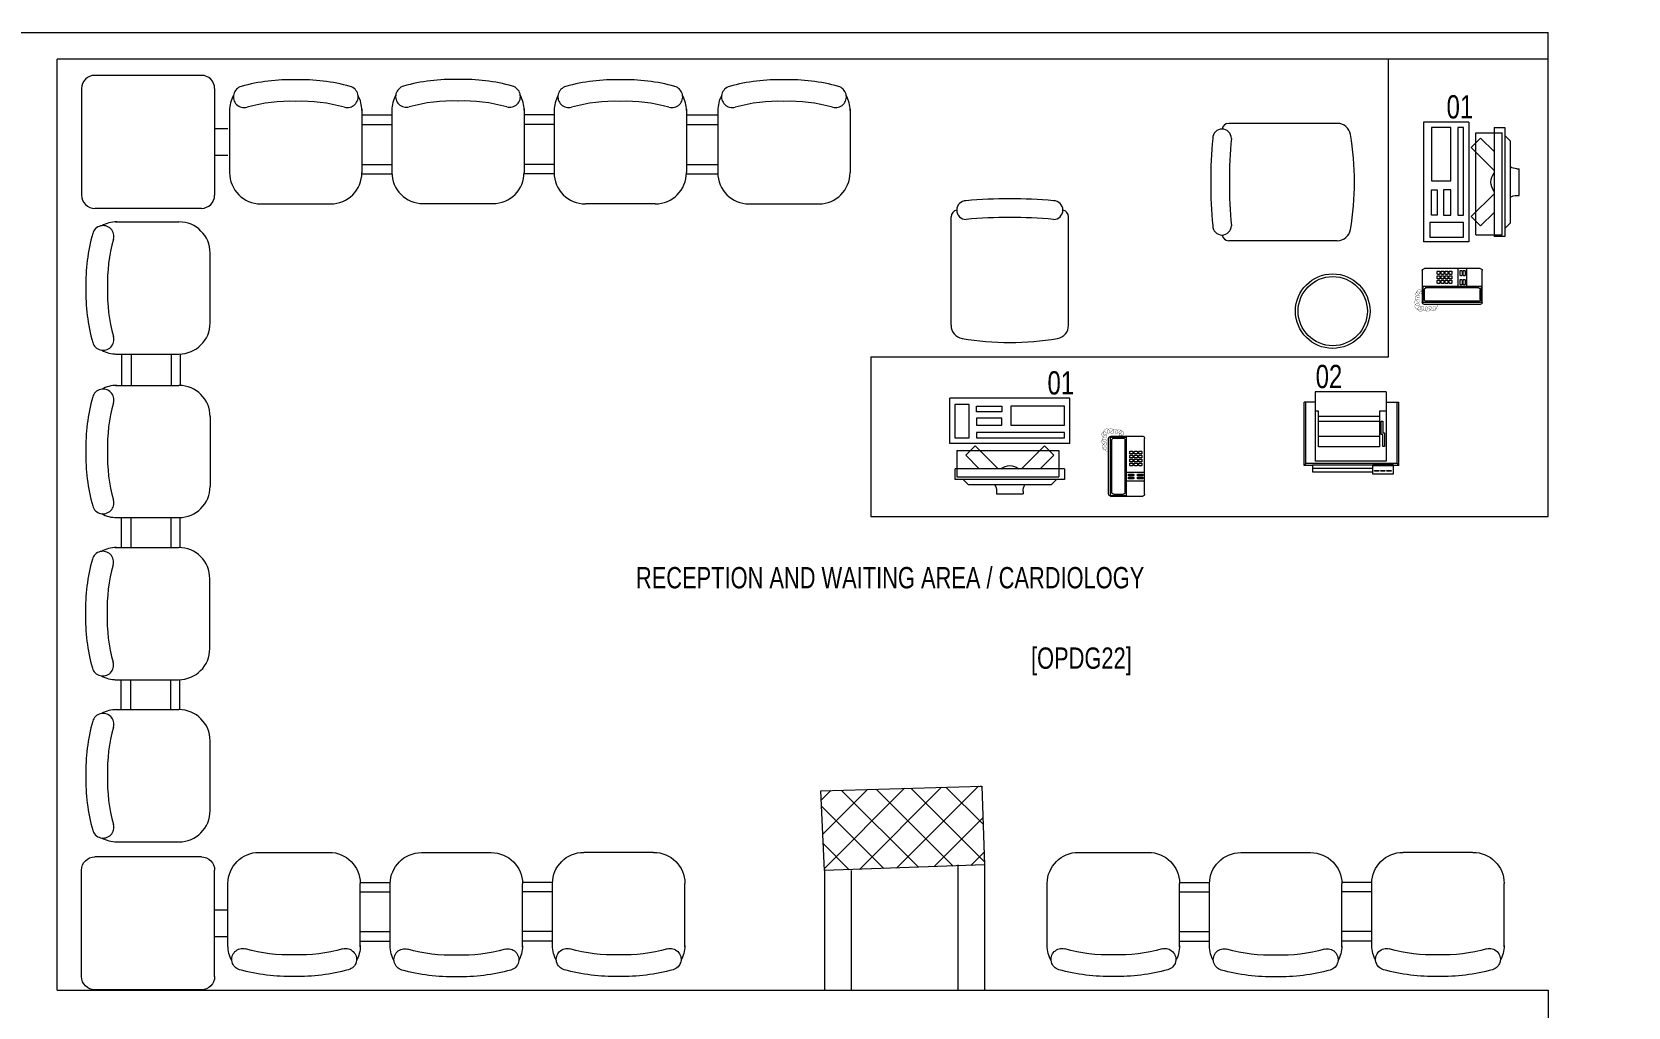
# Model space of a CAD drawing. Extents: x -234346 to 58427, y -132654 to -82394.
# Drawn here: x -122503 to -116508, y -109406 to -105740 of the extents above; entities that cross this region are included whole.
import ezdxf
from ezdxf.enums import TextEntityAlignment as Align

# ---------------------------------------------------------------- set-up
doc = ezdxf.new("R2010")
doc.units = 0
doc.header["$LTSCALE"] = 8
doc.layers.get('0').update_dxf_attribs({"color": 9, "lineweight": 5})
for name, color, linetype, lineweight in [('72_EGR_BASE_TEXT', 9, 'Continuous', 5), ('72_EGR_EQP_TAG', 9, 'Continuous', 5), ('C-HYDR-CTCH', 9, 'Continuous', 5), ('Hatch', 9, 'Continuous', 5), ('LOADING', 9, 'Continuous', 5), ('Structure', 9, 'Continuous', 5), ('Walls', 9, 'Continuous', 5)]:
    doc.layers.add(name, color=color, linetype=linetype, lineweight=lineweight)
doc.styles.get("Standard").update_dxf_attribs({"font": 'ARIALUNI.TTF'})
doc.styles.add('X3G_ENTITY_225CD9', font='swisscl.ttf', dxfattribs={"height": 200})
doc.styles.add('X3G_ENTITY_257CFD', font='swisscl.ttf', dxfattribs={"height": 200})
doc.styles.add('X3G_ENTITY_258862', font='swisscl.ttf', dxfattribs={"height": 200})

# ---------------------------------------------------------------- blocks, each defined once
blk = doc.blocks.new('A$C47696aed')
at = {"layer": 'Hatch'}
h = blk.add_hatch(dxfattribs=at)
h.set_pattern_fill('ANSI37', color=256, scale=30)
h.paths.add_polyline_path([(50952.7, 21917.9), (50348.7, 21909.7), (50352.6, 21621.3), (50956.6, 21629.5)])
h.paths.add_polyline_path([(43791.9, 21910.1), (43208.4, 21904.7), (43188.5, 21613.3), (43772, 21618.7)])
h.paths.add_polyline_path([(29414.9, 21902.8), (28815.8, 21898.7), (28810.1, 21605.6), (29409.2, 21609.7)])
h.paths.add_polyline_path([(36600.2, 21904.9), (35999, 21897.4), (35990.7, 21611.8), (36591.9, 21619.3)])
h.paths.add_polyline_path([(22195.7, 21912), (21589.3, 21890.2), (21603.8, 21597.6), (22210.2, 21619.5)])
h.paths.add_polyline_path([(15459.1, 21901.7), (14237.2, 21925.6), (14230.7, 21629.5), (15452.7, 21605.5)])
h.paths.add_polyline_path([(15473.2, 14701.6), (14258.2, 14685.8), (14244.7, 14393.4), (15459.7, 14409.1)])
h.paths.add_polyline_path([(15447.1, 7508.4), (14244, 7492.4), (14238.3, 7199.4), (15441.4, 7215.3)])
h.paths.add_polyline_path([(15465.6, 309.7), (14269, 298.3), (14271.8, 3.8), (15468.5, 15.2)])
h.paths.add_polyline_path([(7830.6, 311.8), (7227.1, 308.1), (7237.7, 22.6), (7841.3, 26.3)])
h.paths.add_polyline_path([(7815.2, 7509.8), (7218.4, 7511.4), (7218.2, 7210.2), (7815.1, 7208.6)])
h.paths.add_polyline_path([(7825.1, 14699.4), (7205.8, 14700.6), (7195.2, 14397.6), (7814.5, 14396.4)])
h.paths.add_polyline_path([(7801.7, 21878.7), (7201.1, 21893.2), (7197.5, 21603.6), (7798.1, 21589.1)])
h.paths.add_polyline_path([(602.6, 21876.9), (0, 21899.6), (1.9, 21611.2), (604.5, 21588.5)])
h.paths.add_polyline_path([(610.4, 7498.6), (8.3, 7491.6), (11.7, 7200), (613.7, 7206.9)])
h.paths.add_polyline_path([(627.9, 303.9), (29.5, 302.9), (34.3, 2.3), (632.7, 3.3)])
h.paths.add_polyline_path([(22214.6, 317.2), (21608.9, 304.3), (21614.6, 3.1), (22220.3, 16)])
h.paths.add_polyline_path([(22208.1, 7509.7), (21613.7, 7492.1), (21615.8, 7195.5), (22210.2, 7213.1)])
h.paths.add_polyline_path([(22199.3, 14717.7), (21600.4, 14710), (21604.4, 14409.9), (22203.4, 14417.6)])
h.paths.add_polyline_path([(29399.7, 14702.4), (28797.7, 14707.1), (28802, 14415), (29403.9, 14410.3)])
h.paths.add_polyline_path([(29403.4, 7519.8), (28799.6, 7502.2), (28813, 7202.1), (29413.1, 7223.2)])
h.paths.add_polyline_path([(29419.5, 303.8), (28815.7, 310.4), (28813.3, 24.7), (29417.2, 18.1)])
h.paths.add_polyline_path([(36618, 314.2), (36020.7, 299.7), (36029.7, 0), (36627, 14.6)])
h.paths.add_polyline_path([(36610.7, 7502.6), (36009.5, 7504.5), (36010.6, 7207.3), (36611.9, 7205.4)])
h.paths.add_polyline_path([(36574.3, 14706.4), (35993.4, 14711.1), (36013.1, 14421.3), (36594, 14416.6)])
h.paths.add_polyline_path([(43777.6, 14705.7), (43180, 14719.4), (43182, 14427.5), (43779.6, 14413.8)])
h.paths.add_polyline_path([(43778.6, 7507.1), (43210.2, 7499.5), (43212, 7205.4), (43780.5, 7213)])
h.paths.add_polyline_path([(43815.7, 310), (43210.4, 307.3), (43211.8, 2.8), (43817, 5.4)])
h.paths.add_polyline_path([(50989.9, 309.5), (50401.9, 325.5), (50388.7, 18.3), (50976.7, 2.3)])
h.paths.add_polyline_path([(50974.1, 7508.9), (50370.9, 7510), (50368.9, 7213.4), (50972.2, 7212.3)])
at = {"layer": 'C-HYDR-CTCH', "color": 4, "flags": 128}
blk.add_lwpolyline([(28813, 7202.1), (28799.6, 7502.2), (29403.4, 7519.8), (29413.1, 7223.2)], close=True, dxfattribs=at)
blk = doc.blocks.new('GF21021-P')
for p, q in [((-0.2207, 0.4756), (-0.2207, 0.0675)), ((0.2205, 0.4756), (0.2205, 0.0675))]:
    blk.add_line(p, q)
for centre, radius, start, end in [((-0.0001, -0.5295), 1.0695, 80.36712, 99.63288), ((-0.1707, 0.4756), 0.05, 99.63288, 180), ((0.1705, 0.4756), 0.05, 0, 80.36712), ((-0.1957, 0.0675), 0.025, 180, 261.47208), ((-0.1643, 0.0425), 0.0351, 90, 270), ((0, 1.8467), 1.7767, 264.69456, 275.30527), ((0.1641, 0.0425), 0.0351, 270, 90), ((0.1955, 0.0675), 0.025, 278.52792, 0), ((0, 1.8314), 1.8314, 264.85322, 275.14698)]:
    blk.add_arc(centre, radius, start, end)
blk = doc.blocks.new('DM20079-P')
for p, q in [((-0.0686, 0.217), (-0.0686, 0.008)), ((-0.0616, 0.225), (0.0594, 0.225)), ((-0.0616, 0.225), (-0.0616, 0)), ((-0.0616, 0.222), (-0.0016, 0.222)), ((-0.0616, 0.212), (-0.0565, 0.212)), ((-0.0566, 0.2105), (-0.0566, 0.0145)), ((-0.0496, 0.2175), (-0.0136, 0.2175)), ((-0.0068, 0.212), (-0.0016, 0.212)), ((-0.0066, 0.2105), (-0.0066, 0.0145)), ((-0.0016, 0.225), (-0.0016, 0)), ((0.0664, 0.217), (0.0664, 0.008)), ((-0.0016, 0.1675), (0.0664, 0.1675)), ((-0.0016, 0.135), (0.0664, 0.135)), ((-0.0616, 0.013), (-0.0565, 0.013)), ((-0.0616, 0.003), (-0.0016, 0.003)), ((-0.0594, 0), (0.0594, 0)), ((-0.0496, 0.0075), (-0.0136, 0.0075)), ((-0.0068, 0.013), (-0.0016, 0.013))]:
    blk.add_line(p, q)
for points in [[(0.0074, 0.1605, 0.414214), (0.0054, 0.1585), (0.0054, 0.1555, 0.414214), (0.0074, 0.1535), (0.0234, 0.1535, 0.414214), (0.0254, 0.1555), (0.0254, 0.1585, 0.414214), (0.0234, 0.1605)], [(0.0234, 0.142, 0.414214), (0.0254, 0.144), (0.0254, 0.147, 0.414214), (0.0234, 0.149), (0.0074, 0.149, 0.414214), (0.0054, 0.147), (0.0054, 0.144, 0.414214), (0.0074, 0.142)], [(0.0574, 0.1535, 0.414214), (0.0594, 0.1555), (0.0594, 0.1585, 0.414214), (0.0574, 0.1605), (0.0414, 0.1605, 0.414214), (0.0394, 0.1585), (0.0394, 0.1555, 0.414214), (0.0414, 0.1535)], [(0.0574, 0.142, 0.414214), (0.0594, 0.144), (0.0594, 0.147, 0.414214), (0.0574, 0.149), (0.0414, 0.149, 0.414214), (0.0394, 0.147), (0.0394, 0.144, 0.414214), (0.0414, 0.142)], [(0.0104, 0.103, 0.414214), (0.0124, 0.101), (0.0204, 0.101, 0.414214), (0.0224, 0.103), (0.0224, 0.109, 0.414214), (0.0204, 0.111), (0.0124, 0.111, 0.414214), (0.0104, 0.109)], [(0.0104, 0.088, 0.414214), (0.0124, 0.086), (0.0204, 0.086, 0.414214), (0.0224, 0.088), (0.0224, 0.094, 0.414214), (0.0204, 0.096), (0.0124, 0.096, 0.414214), (0.0104, 0.094)], [(0.0104, 0.073, 0.414214), (0.0124, 0.071), (0.0204, 0.071, 0.414214), (0.0224, 0.073), (0.0224, 0.079, 0.414214), (0.0204, 0.081), (0.0124, 0.081, 0.414214), (0.0104, 0.079)], [(0.0104, 0.058, 0.414214), (0.0124, 0.056), (0.0204, 0.056, 0.414214), (0.0224, 0.058), (0.0224, 0.064, 0.414214), (0.0204, 0.066), (0.0124, 0.066, 0.414214), (0.0104, 0.064)], [(0.0274, 0.103, 0.414214), (0.0294, 0.101), (0.0374, 0.101, 0.414214), (0.0394, 0.103), (0.0394, 0.109, 0.414214), (0.0374, 0.111), (0.0294, 0.111, 0.414214), (0.0274, 0.109)], [(0.0274, 0.088, 0.414214), (0.0294, 0.086), (0.0374, 0.086, 0.414214), (0.0394, 0.088), (0.0394, 0.094, 0.414214), (0.0374, 0.096), (0.0294, 0.096, 0.414214), (0.0274, 0.094)], [(0.0274, 0.073, 0.414214), (0.0294, 0.071), (0.0374, 0.071, 0.414214), (0.0394, 0.073), (0.0394, 0.079, 0.414214), (0.0374, 0.081), (0.0294, 0.081, 0.414214), (0.0274, 0.079)], [(0.0274, 0.058, 0.414214), (0.0294, 0.056), (0.0374, 0.056, 0.414214), (0.0394, 0.058), (0.0394, 0.064, 0.414214), (0.0374, 0.066), (0.0294, 0.066, 0.414214), (0.0274, 0.064)], [(0.0444, 0.103, 0.414214), (0.0464, 0.101), (0.0544, 0.101, 0.414214), (0.0564, 0.103), (0.0564, 0.109, 0.414214), (0.0544, 0.111), (0.0464, 0.111, 0.414214), (0.0444, 0.109)], [(0.0444, 0.088, 0.414214), (0.0464, 0.086), (0.0544, 0.086, 0.414214), (0.0564, 0.088), (0.0564, 0.094, 0.414214), (0.0544, 0.096), (0.0464, 0.096, 0.414214), (0.0444, 0.094)], [(0.0444, 0.073, 0.414214), (0.0464, 0.071), (0.0544, 0.071, 0.414214), (0.0564, 0.073), (0.0564, 0.079, 0.414214), (0.0544, 0.081), (0.0464, 0.081, 0.414214), (0.0444, 0.079)], [(0.0444, 0.058, 0.414214), (0.0464, 0.056), (0.0544, 0.056, 0.414214), (0.0564, 0.058), (0.0564, 0.064, 0.414214), (0.0544, 0.066), (0.0464, 0.066, 0.414214), (0.0444, 0.064)]]:
    blk.add_lwpolyline(points, format="xyb", close=True)
at = {"const_width": 0.001}
blk.add_lwpolyline([(-0.0686, 0.059, 0.184574), (-0.0861, 0.0478, 1.44364), (-0.0769, 0.0452, 0.837915), (-0.0907, 0.0465, 0.30536), (-0.0835, 0.0248, 1.584726), (-0.0815, 0.034, 0.253153), (-0.094, 0.0228, 0.874198), (-0.0776, 0.0142, 0.915253), (-0.0897, 0.0168, 0.223821), (-0.0874, -0.0011, 1.703343), (-0.0796, 0.005, 0.588962), (-0.0934, -0.0114, 0.717795), (-0.0769, -0.0108, 0.983104), (-0.0875, -0.0075, 0.326362), (-0.0815, -0.0259, 0.758716), (-0.0657, -0.0134, 0.906186), (-0.0743, -0.016, 0.189488), (-0.067, -0.0272, 0.7948), (-0.0506, -0.0127, 1.223996), (-0.0585, -0.0193, 0.072149), (-0.0473, -0.0259, 0.645886), (-0.0341, -0.0134, 1.366917), (-0.042, -0.0193, 0.078415), (-0.0315, -0.0246, 0.723006), (-0.0229, -0.0127, 1.105484), (-0.0289, -0.018, 0.327892), (-0.017, -0.0193, 0.446638), (-0.0144, -0.0068, 0.327263), (-0.0269, -0.0029, 1.240441), (-0.0229, -0.0094, 0.611307), (-0.0278, 0.0075)], format="xyb", dxfattribs=at)
for centre, radius, start, end in [((-0.0605, 0.217), 0.00813, 97.96327, 179.66488), ((-0.0496, 0.2105), 0.007, 90, 180), ((-0.0136, 0.2105), 0.007, 0, 90), ((0.0582, 0.217), 0.00813, 0.33512, 82.03673), ((-0.0605, 0.008), 0.00813, 180.33512, 277.96327), ((-0.0496, 0.0145), 0.007, 180, 270), ((-0.0136, 0.0145), 0.007, 270, 0), ((0.0582, 0.008), 0.00813, 277.96327, 359.66488)]:
    blk.add_arc(centre, radius, start, end)
blk = doc.blocks.new('ITCWLS1-P')
at = {"layer": 'LOADING'}
for p, q in [((-0.2651, 0.43, 0), (-0.3051, 0.43, 0)), ((-0.3051, 0.43, 0), (-0.3051, 0.02, 0)), ((-0.2651, 0.43, 0), (-0.2651, 0.02, 0)), ((-0.17, 0.45), (-0.17, 0)), ((-0.17, 0.45), (0, 0.45)), ((-0.1496, 0.4305), (-0.1291, 0.4305)), ((-0.1291, 0.4305), (-0.1291, 0.4089)), ((0, 0.45), (0, 0)), ((-0.3251, 0.38, 0), (-0.3051, 0.4, 0)), ((-0.3251, 0.38, 0), (-0.3251, 0.07, 0)), ((-0.197, 0.4094), (-0.295, 0.4094)), ((-0.295, 0.0264), (-0.295, 0.4094)), ((-0.197, 0.0264), (-0.197, 0.4094)), ((-0.3503, 0.275), (-0.3596, 0.275)), ((-0.3596, 0.175), (-0.3596, 0.275)), ((-0.3503, 0.175), (-0.3596, 0.175)), ((-0.3251, 0.07, 0), (-0.3051, 0.05, 0)), ((-0.3051, 0.02, 0), (-0.2651, 0.02, 0)), ((-0.197, 0.0264), (-0.295, 0.0264)), ((-0.17, 0), (0, 0))]:
    blk.add_line(p, q, dxfattribs=at)
at = {"layer": 'LOADING', "extrusion": (2.48281e-10, 3.18408e-10, -1)}
for p, q in [((-0.2651, 0.3395), (-0.2144, 0.3902)), ((-0.1791, 0.3548), (-0.2144, 0.3902)), ((-0.2651, 0.2688), (-0.1791, 0.3548))]:
    blk.add_line(p, q, dxfattribs=at)
at = {"layer": 'LOADING', "extrusion": (2.48281e-10, -3.18408e-10, -1)}
for p, q in [((-0.2651, 0.1812), (-0.1791, 0.0952)), ((-0.2651, 0.1105), (-0.2144, 0.0598)), ((-0.1791, 0.0952), (-0.2144, 0.0598))]:
    blk.add_line(p, q, dxfattribs=at)
at = {"layer": 'LOADING'}
for points in [[(-0.1291, 0.4089), (-0.1291, 0.1), (-0.1496, 0.1), (-0.1496, 0.4305)], [(-0.1496, 0.1), (-0.1496, 0.1), (-0.1496, 0.1), (-0.1496, 0.1), (-0.1496, 0.1), (-0.1496, 0.1), (-0.1496, 0.1), (-0.1496, 0.1), (-0.1496, 0.1)], [(-0.1496, 0.1), (-0.1496, 0.1), (-0.1496, 0.1), (-0.1496, 0.1), (-0.1496, 0.1), (-0.1496, 0.1), (-0.1496, 0.1), (-0.1496, 0.1), (-0.1496, 0.1), (-0.1496, 0.1), (-0.1496, 0.1), (-0.1496, 0.1), (-0.1496, 0.1), (-0.1496, 0.1), (-0.1496, 0.1), (-0.1496, 0.1), (-0.1496, 0.1), (-0.1496, 0.1)], [(-0.1496, 0.1), (-0.1496, 0.1), (-0.1496, 0.1), (-0.1496, 0.1), (-0.1496, 0.1), (-0.1496, 0.1), (-0.1496, 0.1), (-0.1496, 0.1), (-0.1496, 0.1), (-0.1496, 0.1)], [(-0.1496, 0.1), (-0.1496, 0.1), (-0.1496, 0.1), (-0.1496, 0.1), (-0.1496, 0.1), (-0.1496, 0.1), (-0.1496, 0.1)], [(-0.1496, 0.1), (-0.1496, 0.1), (-0.1496, 0.1), (-0.1496, 0.1), (-0.1496, 0.1), (-0.1496, 0.1), (-0.1496, 0.1), (-0.1496, 0.1), (-0.1496, 0.1), (-0.1496, 0.1)], [(-0.1496, 0.1), (-0.1496, 0.1), (-0.1496, 0.1), (-0.1496, 0.1), (-0.1496, 0.1), (-0.1496, 0.1), (-0.1496, 0.1), (-0.1496, 0.1), (-0.1496, 0.1), (-0.1496, 0.1), (-0.1496, 0.1), (-0.1496, 0.1), (-0.1496, 0.1), (-0.1496, 0.1), (-0.1496, 0.1)], [(-0.1496, 0.1), (-0.1496, 0.1), (-0.1496, 0.1), (-0.1496, 0.1), (-0.1496, 0.1), (-0.1496, 0.1), (-0.1496, 0.1), (-0.1496, 0.1), (-0.1496, 0.1), (-0.1496, 0.1)], [(-0.1496, 0.1), (-0.1496, 0.1), (-0.1496, 0.1), (-0.1496, 0.1), (-0.1496, 0.1), (-0.1496, 0.1), (-0.1496, 0.1), (-0.1496, 0.1), (-0.1496, 0.1), (-0.1496, 0.1)], [(-0.1496, 0.1), (-0.1496, 0.1), (-0.1496, 0.1), (-0.1496, 0.1), (-0.1496, 0.1), (-0.1496, 0.1), (-0.1496, 0.1), (-0.1496, 0.1), (-0.1496, 0.1), (-0.1496, 0.1), (-0.1496, 0.1), (-0.1496, 0.1), (-0.1496, 0.1), (-0.1496, 0.1), (-0.1496, 0.1), (-0.1496, 0.1), (-0.1496, 0.1), (-0.1496, 0.1), (-0.1496, 0.1), (-0.1496, 0.1), (-0.1496, 0.1), (-0.1496, 0.1), (-0.1496, 0.1), (-0.1496, 0.1), (-0.1496, 0.1), (-0.1496, 0.1), (-0.1496, 0.1), (-0.1496, 0.1), (-0.1496, 0.1), (-0.1496, 0.1), (-0.1496, 0.1), (-0.1496, 0.1), (-0.1496, 0.1), (-0.1496, 0.1), (-0.1496, 0.1), (-0.1496, 0.1), (-0.1496, 0.1), (-0.1496, 0.1), (-0.1496, 0.1), (-0.1496, 0.1), (-0.1496, 0.1), (-0.1496, 0.1), (-0.1496, 0.1), (-0.1496, 0.1), (-0.1496, 0.1), (-0.1496, 0.1), (-0.1496, 0.1), (-0.1496, 0.1), (-0.1496, 0.1), (-0.1496, 0.1), (-0.1496, 0.1), (-0.1496, 0.1), (-0.1496, 0.1), (-0.1496, 0.1)], [(-0.1496, 0.1), (-0.1496, 0.1), (-0.1496, 0.1), (-0.1496, 0.1), (-0.1496, 0.1), (-0.1496, 0.1), (-0.1496, 0.1), (-0.1496, 0.1), (-0.1496, 0.1), (-0.1496, 0.1), (-0.1496, 0.1), (-0.1496, 0.1), (-0.1496, 0.1), (-0.1496, 0.1), (-0.1496, 0.1), (-0.1496, 0.1), (-0.1496, 0.1), (-0.1496, 0.1), (-0.1496, 0.1), (-0.1496, 0.1), (-0.1496, 0.1), (-0.1496, 0.1), (-0.1496, 0.1), (-0.1496, 0.1), (-0.1496, 0.1), (-0.1496, 0.1), (-0.1496, 0.1), (-0.1496, 0.1), (-0.1496, 0.1), (-0.1496, 0.1), (-0.1496, 0.1), (-0.1496, 0.1), (-0.1496, 0.1), (-0.1496, 0.1), (-0.1496, 0.1), (-0.1496, 0.1), (-0.1496, 0.1), (-0.1496, 0.1), (-0.1496, 0.1), (-0.1496, 0.1), (-0.1496, 0.1), (-0.1496, 0.1), (-0.1496, 0.1), (-0.1496, 0.1), (-0.1496, 0.1), (-0.1496, 0.1), (-0.1496, 0.1), (-0.1496, 0.1), (-0.1496, 0.1), (-0.1496, 0.1), (-0.1496, 0.1), (-0.1496, 0.1), (-0.1496, 0.1), (-0.1496, 0.1), (-0.1496, 0.1), (-0.1496, 0.1), (-0.1496, 0.1), (-0.1496, 0.1), (-0.1496, 0.1), (-0.1496, 0.1), (-0.1496, 0.1), (-0.1496, 0.1), (-0.1496, 0.1), (-0.1496, 0.1), (-0.1496, 0.1), (-0.1496, 0.1), (-0.1496, 0.1), (-0.1496, 0.1), (-0.1496, 0.1), (-0.1496, 0.1), (-0.1496, 0.1), (-0.1496, 0.1), (-0.1496, 0.1), (-0.1496, 0.1), (-0.1496, 0.1), (-0.1496, 0.1), (-0.1496, 0.1), (-0.1496, 0.1), (-0.1496, 0.1), (-0.1496, 0.1), (-0.1496, 0.1), (-0.1496, 0.1), (-0.1496, 0.1), (-0.1496, 0.1), (-0.1496, 0.1), (-0.1496, 0.1), (-0.1496, 0.1), (-0.1496, 0.1), (-0.1496, 0.1)], [(-0.1496, 0.1), (-0.1496, 0.1), (-0.1496, 0.1), (-0.1496, 0.1), (-0.1496, 0.1), (-0.1496, 0.1), (-0.1496, 0.1), (-0.1496, 0.1), (-0.1496, 0.1), (-0.1496, 0.1), (-0.1496, 0.1), (-0.1496, 0.1)], [(-0.1496, 0.1), (-0.1496, 0.1), (-0.1496, 0.1), (-0.1496, 0.1), (-0.1496, 0.1), (-0.1496, 0.1), (-0.1496, 0.1)], [(-0.1496, 0.1), (-0.1496, 0.1), (-0.1496, 0.1), (-0.1496, 0.1), (-0.1496, 0.1), (-0.1496, 0.1), (-0.1496, 0.1), (-0.1496, 0.1), (-0.1496, 0.1), (-0.1496, 0.1), (-0.1496, 0.1), (-0.1496, 0.1), (-0.1496, 0.1), (-0.1496, 0.1), (-0.1496, 0.1), (-0.1496, 0.1), (-0.1496, 0.1)], [(-0.1496, 0.1), (-0.1496, 0.1), (-0.1496, 0.1), (-0.1496, 0.1), (-0.1496, 0.1), (-0.1496, 0.1), (-0.1496, 0.1), (-0.1496, 0.1), (-0.1496, 0.1), (-0.1496, 0.1), (-0.1496, 0.1), (-0.1496, 0.1), (-0.1496, 0.1), (-0.1496, 0.1), (-0.1496, 0.1), (-0.1496, 0.1), (-0.1496, 0.1), (-0.1496, 0.1), (-0.1496, 0.1), (-0.1496, 0.1), (-0.1496, 0.1), (-0.1496, 0.1), (-0.1496, 0.1), (-0.1496, 0.1), (-0.1496, 0.1), (-0.1496, 0.1), (-0.1496, 0.1), (-0.1496, 0.1), (-0.1496, 0.1), (-0.1496, 0.1), (-0.1496, 0.1), (-0.1496, 0.1), (-0.1496, 0.1), (-0.1496, 0.1), (-0.1496, 0.1), (-0.1496, 0.1), (-0.1496, 0.1), (-0.1496, 0.1), (-0.1496, 0.1), (-0.1496, 0.1), (-0.1496, 0.1), (-0.1496, 0.1), (-0.1496, 0.1), (-0.1496, 0.1), (-0.1496, 0.1), (-0.1496, 0.1), (-0.1496, 0.1), (-0.1496, 0.1), (-0.1496, 0.1), (-0.1496, 0.1), (-0.1496, 0.1), (-0.1496, 0.1), (-0.1496, 0.1), (-0.1496, 0.1), (-0.1496, 0.1), (-0.1496, 0.1), (-0.1496, 0.1), (-0.1496, 0.1), (-0.1496, 0.1), (-0.1496, 0.1), (-0.1496, 0.1), (-0.1496, 0.1), (-0.1496, 0.1), (-0.1496, 0.1), (-0.1496, 0.1), (-0.1496, 0.1), (-0.1496, 0.1), (-0.1496, 0.1), (-0.1496, 0.1), (-0.1496, 0.1), (-0.1496, 0.1), (-0.1496, 0.1), (-0.1496, 0.1), (-0.1496, 0.1), (-0.1496, 0.1), (-0.1496, 0.1), (-0.1496, 0.1), (-0.1496, 0.1), (-0.1496, 0.1), (-0.1496, 0.1), (-0.1496, 0.1), (-0.1496, 0.1), (-0.1496, 0.1), (-0.1496, 0.1), (-0.1496, 0.1), (-0.1496, 0.1), (-0.1496, 0.1), (-0.1496, 0.1), (-0.1496, 0.1), (-0.1496, 0.1), (-0.1496, 0.1), (-0.1496, 0.1), (-0.1496, 0.1), (-0.1496, 0.1), (-0.1496, 0.1), (-0.1496, 0.1), (-0.1496, 0.1), (-0.1496, 0.1), (-0.1496, 0.1), (-0.1496, 0.1), (-0.1496, 0.1), (-0.1496, 0.1), (-0.1496, 0.1), (-0.1496, 0.1), (-0.1496, 0.1), (-0.1496, 0.1), (-0.1496, 0.1), (-0.1496, 0.1), (-0.1496, 0.1), (-0.1496, 0.1), (-0.1496, 0.1)], [(-0.1496, 0.1), (-0.1496, 0.1), (-0.1496, 0.1), (-0.1496, 0.1), (-0.1496, 0.1), (-0.1496, 0.1), (-0.1496, 0.1), (-0.1496, 0.1)]]:
    blk.add_lwpolyline(points, dxfattribs=at)
for points in [[(-0.1019, 0.4305), (-0.0304, 0.4305), (-0.0304, 0.2294), (-0.1019, 0.2294)], [(-0.1019, 0.1954), (-0.0747, 0.1954), (-0.0747, 0.1), (-0.1019, 0.1)], [(-0.0304, 0.1954), (-0.0508, 0.1954), (-0.0508, 0.1), (-0.0304, 0.1)], [(-0.1496, 0.1), (-0.1496, 0.1), (-0.1496, 0.1), (-0.1496, 0.1), (-0.1496, 0.1), (-0.1496, 0.1), (-0.1496, 0.1), (-0.1496, 0.1), (-0.1496, 0.1), (-0.1496, 0.1), (-0.1496, 0.1), (-0.1496, 0.1), (-0.1496, 0.1), (-0.1496, 0.1), (-0.1496, 0.1), (-0.1496, 0.1), (-0.1496, 0.1), (-0.1496, 0.1), (-0.1496, 0.1), (-0.1496, 0.1), (-0.1496, 0.1), (-0.1496, 0.1), (-0.1496, 0.1), (-0.1496, 0.1), (-0.1496, 0.1), (-0.1496, 0.1), (-0.1496, 0.1), (-0.1496, 0.1), (-0.1496, 0.1), (-0.1496, 0.1), (-0.1496, 0.1), (-0.1496, 0.1), (-0.1496, 0.1), (-0.1496, 0.1), (-0.1496, 0.1), (-0.1496, 0.1), (-0.1496, 0.1), (-0.1496, 0.1), (-0.1496, 0.1), (-0.1496, 0.1), (-0.1496, 0.1), (-0.1496, 0.1), (-0.1496, 0.1), (-0.1496, 0.1), (-0.1496, 0.1), (-0.1496, 0.1), (-0.1496, 0.1), (-0.1496, 0.1), (-0.1496, 0.1), (-0.1496, 0.1), (-0.1496, 0.1), (-0.1496, 0.1), (-0.1496, 0.1), (-0.1496, 0.1), (-0.1496, 0.1), (-0.1496, 0.1), (-0.1496, 0.1), (-0.1496, 0.1), (-0.1496, 0.1), (-0.1496, 0.1), (-0.1496, 0.1), (-0.1496, 0.1), (-0.1496, 0.1), (-0.1496, 0.1), (-0.1496, 0.1), (-0.1496, 0.1), (-0.1496, 0.1), (-0.1496, 0.1), (-0.1496, 0.1), (-0.1496, 0.1), (-0.1496, 0.1), (-0.1496, 0.1), (-0.1496, 0.1), (-0.1496, 0.1), (-0.1496, 0.1), (-0.1496, 0.1), (-0.1496, 0.1), (-0.1496, 0.1), (-0.1496, 0.1), (-0.1496, 0.1), (-0.1496, 0.1), (-0.1496, 0.1), (-0.1496, 0.1), (-0.1496, 0.1), (-0.1496, 0.1), (-0.1496, 0.1), (-0.1496, 0.1), (-0.1496, 0.1), (-0.1496, 0.1), (-0.1496, 0.1), (-0.1496, 0.1), (-0.1496, 0.1), (-0.1496, 0.1), (-0.1496, 0.1), (-0.1496, 0.1), (-0.1496, 0.1), (-0.1496, 0.1), (-0.1496, 0.1), (-0.1496, 0.1), (-0.1496, 0.1), (-0.1496, 0.1), (-0.1496, 0.1), (-0.1496, 0.1), (-0.1496, 0.1), (-0.1496, 0.1), (-0.1496, 0.1), (-0.1496, 0.1), (-0.1496, 0.1), (-0.1496, 0.1), (-0.1496, 0.1), (-0.1496, 0.1), (-0.1496, 0.1), (-0.1496, 0.1), (-0.1496, 0.1), (-0.1496, 0.1), (-0.1496, 0.1), (-0.1496, 0.1), (-0.1496, 0.1), (-0.1496, 0.1), (-0.1496, 0.1), (-0.1496, 0.1), (-0.1496, 0.1), (-0.1496, 0.1), (-0.1496, 0.1), (-0.1496, 0.1), (-0.1496, 0.1), (-0.1496, 0.1), (-0.1496, 0.1), (-0.1496, 0.1), (-0.1496, 0.1), (-0.1496, 0.1), (-0.1496, 0.1), (-0.1496, 0.1), (-0.1496, 0.1), (-0.1496, 0.1), (-0.1496, 0.1), (-0.1496, 0.1), (-0.1496, 0.1), (-0.1496, 0.1), (-0.1496, 0.1), (-0.1496, 0.1), (-0.1496, 0.1), (-0.1496, 0.1), (-0.1496, 0.1), (-0.1496, 0.1), (-0.1496, 0.1), (-0.1496, 0.1), (-0.1496, 0.1), (-0.1496, 0.1), (-0.1496, 0.1), (-0.1496, 0.1), (-0.1496, 0.1), (-0.1496, 0.1), (-0.1496, 0.1), (-0.1496, 0.1), (-0.1496, 0.1), (-0.1496, 0.1), (-0.1496, 0.1), (-0.1496, 0.1), (-0.1496, 0.1), (-0.1496, 0.1), (-0.1496, 0.1), (-0.1496, 0.1), (-0.1496, 0.1), (-0.1496, 0.1), (-0.1496, 0.1), (-0.1496, 0.1), (-0.1496, 0.1), (-0.1496, 0.1), (-0.1496, 0.1), (-0.1496, 0.1), (-0.1496, 0.1), (-0.1496, 0.1), (-0.1496, 0.1), (-0.1496, 0.1), (-0.1496, 0.1), (-0.1496, 0.1), (-0.1496, 0.1), (-0.1496, 0.1), (-0.1496, 0.1), (-0.1496, 0.1), (-0.1496, 0.1), (-0.1496, 0.1), (-0.1496, 0.1), (-0.1496, 0.1), (-0.1496, 0.1), (-0.1496, 0.1), (-0.1496, 0.1), (-0.1496, 0.1), (-0.1496, 0.1), (-0.1496, 0.1), (-0.1496, 0.1), (-0.1496, 0.1), (-0.1496, 0.1), (-0.1496, 0.1), (-0.1496, 0.1), (-0.1496, 0.1), (-0.1496, 0.1), (-0.1496, 0.1), (-0.1496, 0.1), (-0.1496, 0.1), (-0.1496, 0.1), (-0.1496, 0.1), (-0.1496, 0.1), (-0.1496, 0.1), (-0.1496, 0.1), (-0.1496, 0.1), (-0.1496, 0.1), (-0.1496, 0.1), (-0.1496, 0.1), (-0.1496, 0.1), (-0.1496, 0.1), (-0.1496, 0.1), (-0.1496, 0.1), (-0.1496, 0.1), (-0.1496, 0.1), (-0.1496, 0.1), (-0.1496, 0.1), (-0.1496, 0.1), (-0.1496, 0.1), (-0.1496, 0.1), (-0.1496, 0.1), (-0.1496, 0.1), (-0.1496, 0.1), (-0.1496, 0.1), (-0.1496, 0.1), (-0.1496, 0.1), (-0.1496, 0.1), (-0.1496, 0.1), (-0.1496, 0.1), (-0.1496, 0.1), (-0.1496, 0.1), (-0.1496, 0.1), (-0.1496, 0.1), (-0.1496, 0.1), (-0.1496, 0.1), (-0.1496, 0.1), (-0.1496, 0.1), (-0.1496, 0.1), (-0.1496, 0.1), (-0.1496, 0.1), (-0.1496, 0.1), (-0.1496, 0.1), (-0.1496, 0.1), (-0.1496, 0.1), (-0.1496, 0.1), (-0.1496, 0.1), (-0.1496, 0.1), (-0.1496, 0.1), (-0.1496, 0.1), (-0.1496, 0.1), (-0.1496, 0.1), (-0.1496, 0.1), (-0.1496, 0.1), (-0.1496, 0.1), (-0.1496, 0.1), (-0.1496, 0.1), (-0.1496, 0.1), (-0.1496, 0.1), (-0.1496, 0.1), (-0.1496, 0.1), (-0.1496, 0.1), (-0.1496, 0.1), (-0.1496, 0.1), (-0.1496, 0.1), (-0.1496, 0.1), (-0.1496, 0.1), (-0.1496, 0.1), (-0.1496, 0.1), (-0.1496, 0.1), (-0.1496, 0.1), (-0.1496, 0.1), (-0.1496, 0.1), (-0.1496, 0.1), (-0.1496, 0.1), (-0.1496, 0.1), (-0.1496, 0.1)], [(-0.1496, 0.1), (-0.1496, 0.1), (-0.1496, 0.1), (-0.1496, 0.1), (-0.1496, 0.1), (-0.1496, 0.1), (-0.1496, 0.1), (-0.1496, 0.1), (-0.1496, 0.1), (-0.1496, 0.1), (-0.1496, 0.1), (-0.1496, 0.1), (-0.1496, 0.1), (-0.1496, 0.1), (-0.1496, 0.1), (-0.1496, 0.1), (-0.1496, 0.1), (-0.1496, 0.1), (-0.1496, 0.1), (-0.1496, 0.1), (-0.1496, 0.1), (-0.1496, 0.1), (-0.1496, 0.1), (-0.1496, 0.1), (-0.1496, 0.1), (-0.1496, 0.1), (-0.1496, 0.1), (-0.1496, 0.1), (-0.1496, 0.1), (-0.1496, 0.1), (-0.1496, 0.1), (-0.1496, 0.1), (-0.1496, 0.1), (-0.1496, 0.1), (-0.1496, 0.1), (-0.1496, 0.1), (-0.1496, 0.1), (-0.1496, 0.1), (-0.1496, 0.1), (-0.1496, 0.1), (-0.1496, 0.1), (-0.1496, 0.1), (-0.1496, 0.1), (-0.1496, 0.1), (-0.1496, 0.1), (-0.1496, 0.1), (-0.1496, 0.1), (-0.1496, 0.1), (-0.1496, 0.1), (-0.1496, 0.1), (-0.1496, 0.1), (-0.1496, 0.1), (-0.1496, 0.1), (-0.1496, 0.1), (-0.1496, 0.1), (-0.1496, 0.1), (-0.1496, 0.1), (-0.1496, 0.1), (-0.1496, 0.1), (-0.1496, 0.1), (-0.1496, 0.1), (-0.1496, 0.1), (-0.1496, 0.1), (-0.1496, 0.1), (-0.1496, 0.1), (-0.1496, 0.1), (-0.1496, 0.1), (-0.1496, 0.1), (-0.1496, 0.1), (-0.1496, 0.1), (-0.1496, 0.1), (-0.1496, 0.1), (-0.1496, 0.1), (-0.1496, 0.1), (-0.1496, 0.1), (-0.1496, 0.1), (-0.1496, 0.1), (-0.1496, 0.1), (-0.1496, 0.1), (-0.1496, 0.1), (-0.1496, 0.1), (-0.1496, 0.1), (-0.1496, 0.1), (-0.1496, 0.1), (-0.1496, 0.1), (-0.1496, 0.1), (-0.1496, 0.1), (-0.1496, 0.1), (-0.1496, 0.1), (-0.1496, 0.1), (-0.1496, 0.1), (-0.1496, 0.1), (-0.1496, 0.1), (-0.1496, 0.1), (-0.1496, 0.1), (-0.1496, 0.1), (-0.1496, 0.1), (-0.1496, 0.1), (-0.1496, 0.1), (-0.1496, 0.1), (-0.1496, 0.1), (-0.1496, 0.1), (-0.1496, 0.1), (-0.1496, 0.1), (-0.1496, 0.1), (-0.1496, 0.1), (-0.1496, 0.1), (-0.1496, 0.1), (-0.1496, 0.1), (-0.1496, 0.1), (-0.1496, 0.1), (-0.1496, 0.1), (-0.1496, 0.1), (-0.1496, 0.1), (-0.1496, 0.1), (-0.1496, 0.1), (-0.1496, 0.1), (-0.1496, 0.1), (-0.1496, 0.1), (-0.1496, 0.1), (-0.1496, 0.1), (-0.1496, 0.1), (-0.1496, 0.1), (-0.1496, 0.1), (-0.1496, 0.1), (-0.1496, 0.1), (-0.1496, 0.1), (-0.1496, 0.1), (-0.1496, 0.1), (-0.1496, 0.1), (-0.1496, 0.1), (-0.1496, 0.1), (-0.1496, 0.1), (-0.1496, 0.1), (-0.1496, 0.1), (-0.1496, 0.1), (-0.1496, 0.1), (-0.1496, 0.1), (-0.1496, 0.1), (-0.1496, 0.1), (-0.1496, 0.1), (-0.1496, 0.1), (-0.1496, 0.1), (-0.1496, 0.1), (-0.1496, 0.1), (-0.1496, 0.1), (-0.1496, 0.1), (-0.1496, 0.1), (-0.1496, 0.1), (-0.1496, 0.1), (-0.1496, 0.1), (-0.1496, 0.1), (-0.1496, 0.1), (-0.1496, 0.1), (-0.1496, 0.1), (-0.1496, 0.1), (-0.1496, 0.1), (-0.1496, 0.1), (-0.1496, 0.1), (-0.1496, 0.1), (-0.1496, 0.1), (-0.1496, 0.1), (-0.1496, 0.1), (-0.1496, 0.1), (-0.1496, 0.1), (-0.1496, 0.1), (-0.1496, 0.1), (-0.1496, 0.1), (-0.1496, 0.1), (-0.1496, 0.1), (-0.1496, 0.1), (-0.1496, 0.1), (-0.1496, 0.1), (-0.1496, 0.1), (-0.1496, 0.1), (-0.1496, 0.1), (-0.1496, 0.1), (-0.1496, 0.1), (-0.1496, 0.1), (-0.1496, 0.1), (-0.1496, 0.1), (-0.1496, 0.1), (-0.1496, 0.1), (-0.1496, 0.1), (-0.1496, 0.1), (-0.1496, 0.1), (-0.1496, 0.1), (-0.1496, 0.1), (-0.1496, 0.1), (-0.1496, 0.1), (-0.1496, 0.1), (-0.1496, 0.1), (-0.1496, 0.1), (-0.1496, 0.1), (-0.1496, 0.1), (-0.1496, 0.1), (-0.1496, 0.1), (-0.1496, 0.1), (-0.1496, 0.1), (-0.1496, 0.1), (-0.1496, 0.1), (-0.1496, 0.1), (-0.1496, 0.1), (-0.1496, 0.1), (-0.1496, 0.1), (-0.1496, 0.1), (-0.1496, 0.1), (-0.1496, 0.1), (-0.1496, 0.1), (-0.1496, 0.1), (-0.1496, 0.1), (-0.1496, 0.1), (-0.1496, 0.1), (-0.1496, 0.1)], [(-0.1496, 0.1), (-0.1496, 0.1), (-0.1496, 0.1), (-0.1496, 0.1), (-0.1496, 0.1), (-0.1496, 0.1), (-0.1496, 0.1), (-0.1496, 0.1), (-0.1496, 0.1), (-0.1496, 0.1), (-0.1496, 0.1), (-0.1496, 0.1), (-0.1496, 0.1), (-0.1496, 0.1), (-0.1496, 0.1), (-0.1496, 0.1), (-0.1496, 0.1), (-0.1496, 0.1), (-0.1496, 0.1), (-0.1496, 0.1), (-0.1496, 0.1), (-0.1496, 0.1), (-0.1496, 0.1), (-0.1496, 0.1), (-0.1496, 0.1), (-0.1496, 0.1), (-0.1496, 0.1), (-0.1496, 0.1), (-0.1496, 0.1), (-0.1496, 0.1), (-0.1496, 0.1), (-0.1496, 0.1), (-0.1496, 0.1), (-0.1496, 0.1), (-0.1496, 0.1), (-0.1496, 0.1), (-0.1496, 0.1), (-0.1496, 0.1), (-0.1496, 0.1), (-0.1496, 0.1), (-0.1496, 0.1), (-0.1496, 0.1), (-0.1496, 0.1), (-0.1496, 0.1), (-0.1496, 0.1), (-0.1496, 0.1), (-0.1496, 0.1), (-0.1496, 0.1), (-0.1496, 0.1), (-0.1496, 0.1), (-0.1496, 0.1), (-0.1496, 0.1), (-0.1496, 0.1), (-0.1496, 0.1), (-0.1496, 0.1), (-0.1496, 0.1), (-0.1496, 0.1), (-0.1496, 0.1), (-0.1496, 0.1), (-0.1496, 0.1), (-0.1496, 0.1), (-0.1496, 0.1), (-0.1496, 0.1), (-0.1496, 0.1), (-0.1496, 0.1), (-0.1496, 0.1), (-0.1496, 0.1), (-0.1496, 0.1), (-0.1496, 0.1), (-0.1496, 0.1), (-0.1496, 0.1), (-0.1496, 0.1), (-0.1496, 0.1), (-0.1496, 0.1), (-0.1496, 0.1), (-0.1496, 0.1), (-0.1496, 0.1), (-0.1496, 0.1), (-0.1496, 0.1), (-0.1496, 0.1), (-0.1496, 0.1), (-0.1496, 0.1), (-0.1496, 0.1), (-0.1496, 0.1), (-0.1496, 0.1), (-0.1496, 0.1), (-0.1496, 0.1), (-0.1496, 0.1), (-0.1496, 0.1), (-0.1496, 0.1), (-0.1496, 0.1), (-0.1496, 0.1), (-0.1496, 0.1), (-0.1496, 0.1), (-0.1496, 0.1), (-0.1496, 0.1), (-0.1496, 0.1), (-0.1496, 0.1), (-0.1496, 0.1), (-0.1496, 0.1), (-0.1496, 0.1), (-0.1496, 0.1), (-0.1496, 0.1), (-0.1496, 0.1), (-0.1496, 0.1), (-0.1496, 0.1), (-0.1496, 0.1), (-0.1496, 0.1), (-0.1496, 0.1), (-0.1496, 0.1), (-0.1496, 0.1), (-0.1496, 0.1), (-0.1496, 0.1), (-0.1496, 0.1), (-0.1496, 0.1), (-0.1496, 0.1), (-0.1496, 0.1), (-0.1496, 0.1), (-0.1496, 0.1), (-0.1496, 0.1), (-0.1496, 0.1), (-0.1496, 0.1), (-0.1496, 0.1), (-0.1496, 0.1), (-0.1496, 0.1), (-0.1496, 0.1), (-0.1496, 0.1), (-0.1496, 0.1), (-0.1496, 0.1), (-0.1496, 0.1), (-0.1496, 0.1), (-0.1496, 0.1), (-0.1496, 0.1), (-0.1496, 0.1), (-0.1496, 0.1), (-0.1496, 0.1), (-0.1496, 0.1), (-0.1496, 0.1), (-0.1496, 0.1), (-0.1496, 0.1), (-0.1496, 0.1), (-0.1496, 0.1), (-0.1496, 0.1), (-0.1496, 0.1), (-0.1496, 0.1), (-0.1496, 0.1), (-0.1496, 0.1), (-0.1496, 0.1), (-0.1496, 0.1), (-0.1496, 0.1), (-0.1496, 0.1), (-0.1496, 0.1), (-0.1496, 0.1), (-0.1496, 0.1), (-0.1496, 0.1), (-0.1496, 0.1), (-0.1496, 0.1), (-0.1496, 0.1), (-0.1496, 0.1), (-0.1496, 0.1), (-0.1496, 0.1), (-0.1496, 0.1), (-0.1496, 0.1), (-0.1496, 0.1), (-0.1496, 0.1), (-0.1496, 0.1), (-0.1496, 0.1), (-0.1496, 0.1), (-0.1496, 0.1), (-0.1496, 0.1), (-0.1496, 0.1), (-0.1496, 0.1), (-0.1496, 0.1), (-0.1496, 0.1), (-0.1496, 0.1), (-0.1496, 0.1), (-0.1496, 0.1), (-0.1496, 0.1), (-0.1496, 0.1), (-0.1496, 0.1), (-0.1496, 0.1), (-0.1496, 0.1), (-0.1496, 0.1), (-0.1496, 0.1), (-0.1496, 0.1), (-0.1496, 0.1), (-0.1496, 0.1), (-0.1496, 0.1), (-0.1496, 0.1), (-0.1496, 0.1), (-0.1496, 0.1), (-0.1496, 0.1), (-0.1496, 0.1), (-0.1496, 0.1), (-0.1496, 0.1), (-0.1496, 0.1), (-0.1496, 0.1), (-0.1496, 0.1), (-0.1496, 0.1), (-0.1496, 0.1), (-0.1496, 0.1), (-0.1496, 0.1), (-0.1496, 0.1), (-0.1496, 0.1), (-0.1496, 0.1), (-0.1496, 0.1), (-0.1496, 0.1), (-0.1496, 0.1), (-0.1496, 0.1), (-0.1496, 0.1), (-0.1496, 0.1), (-0.1496, 0.1), (-0.1496, 0.1), (-0.1496, 0.1), (-0.1496, 0.1), (-0.1496, 0.1), (-0.1496, 0.1), (-0.1496, 0.1), (-0.1496, 0.1)], [(-0.1496, 0.0727), (-0.0236, 0.0727), (-0.0236, 0.0182), (-0.1496, 0.0182)]]:
    blk.add_lwpolyline(points, close=True, dxfattribs=at)
for centre, radius, start, end in [((-0.3503, 0.325), 0.05, 270, 300.30934), ((-0.3089, 0.225), 0.0556, 321.94311, 38.05689), ((-0.3503, 0.125), 0.05, 59.69066, 90)]:
    blk.add_arc(centre, radius, start, end, dxfattribs=at)
blk = doc.blocks.new('WM00001-P')
at = {"layer": 'LOADING'}
for radius in [0.14, 0.13]:
    blk.add_circle((0, 0), radius, dxfattribs=at)
blk = doc.blocks.new('3 seats beam chair')
at = {"layer": 'LOADING', "ltscale": 20}
for p, q in [((-740534, -1008988.2), (-740317.9, -1008988.2)), ((-740534, -1008988.2), (-740295.5, -1008988.2)), ((-740178.3, -1009367.9), (-740178.3, -1009105.4)), ((-740534, -1009485), (-740295.5, -1009485)), ((-740511, -1009485), (-740511, -1009602.9)), ((-740474.9, -1009485), (-740474.9, -1009602.9)), ((-740325, -1009485), (-740325, -1009602.9)), ((-740290.3, -1009484.9), (-740290.3, -1009602.9)), ((-740534, -1009602.8), (-740295.5, -1009602.8)), ((-740178.3, -1009720), (-740178.3, -1009982.5)), ((-740534, -1010099.7), (-740295.5, -1010099.7)), ((-740534, -1010099.7), (-740317.9, -1010099.7)), ((-740512.3, -1010099.6), (-740512.3, -1010212.3)), ((-740476.2, -1010099.6), (-740476.2, -1010212.3)), ((-740326.3, -1010099.6), (-740326.3, -1010212.3)), ((-740291.5, -1010099.6), (-740291.5, -1010212.4)), ((-740535.3, -1010212.3), (-740319.1, -1010212.3)), ((-740535.3, -1010212.3), (-740296.7, -1010212.3)), ((-740179.5, -1010592), (-740179.5, -1010329.5)), ((-740535.3, -1010709.2), (-740296.7, -1010709.2)), ((-740512.3, -1010821.9), (-740512.3, -1010709.2)), ((-740476.2, -1010821.9), (-740476.2, -1010709.2)), ((-740326.3, -1010821.9), (-740326.3, -1010709.2)), ((-740291.5, -1010821.9), (-740291.5, -1010709.1)), ((-740534, -1010821.8), (-740295.5, -1010821.8)), ((-740534, -1010821.8), (-740317.9, -1010821.8)), ((-740178.3, -1011201.5), (-740178.3, -1010939)), ((-740534, -1011318.7), (-740295.5, -1011318.7))]:
    blk.add_line(p, q, dxfattribs=at)
for centre, radius, start, end in [((-740580.4, -1009042.7), 40.5, 344.36103, 164.36104), ((-740528.8, -1009105.4), 117.2, 90, 118.96988), ((-740295.5, -1009105.4), 117.2, 0, 90), ((-739957.4, -1009217.1), 687.4, 164.36103, 181.62474), ((-739957.4, -1009217.1), 606.4, 164.36103, 181.84194), ((-739957.4, -1009256.1), 687.4, 178.37526, 195.63897), ((-739957.4, -1009256.1), 606.4, 178.15806, 195.63897), ((-740295.5, -1009367.9), 117.2, 270, 0), ((-740580.4, -1009430.5), 40.5, 195.63896, 15.63897), ((-740528.8, -1009367.9), 117.2, 241.03012, 270), ((-740580.4, -1009657.4), 40.5, 344.36103, 164.36104), ((-740528.8, -1009720), 117.2, 90, 118.96988), ((-740295.5, -1009720), 117.2, 0, 90), ((-739957.4, -1009831.8), 687.4, 164.36103, 181.62474), ((-739957.4, -1009831.8), 606.4, 164.36103, 181.84194), ((-739957.4, -1009870.8), 687.4, 178.37526, 195.63897), ((-739957.4, -1009870.8), 606.4, 178.15806, 195.63897), ((-740580.4, -1010045.1), 40.5, 195.63896, 15.63897), ((-740295.5, -1009982.5), 117.2, 270, 0), ((-740528.8, -1009982.5), 117.2, 241.03012, 270), ((-740530.1, -1010329.5), 117.2, 90, 118.96988), ((-740296.7, -1010329.5), 117.2, 0, 90), ((-739958.7, -1010441.3), 687.4, 164.36103, 181.62474), ((-740581.6, -1010266.9), 40.5, 344.36103, 164.36104), ((-739958.7, -1010441.3), 606.4, 164.36103, 181.84194), ((-739958.7, -1010480.3), 687.4, 178.37526, 195.63897), ((-739958.7, -1010480.3), 606.4, 178.15806, 195.63897), ((-740296.7, -1010592), 117.2, 270, 0), ((-740581.6, -1010654.6), 40.5, 195.63896, 15.63897), ((-740530.1, -1010592), 117.2, 241.03012, 270), ((-739957.4, -1011050.8), 687.4, 164.36103, 181.62474), ((-740580.4, -1010876.4), 40.5, 344.36103, 164.36104), ((-740528.8, -1010939), 117.2, 90, 118.96988), ((-740295.5, -1010939), 117.2, 0, 90), ((-739957.4, -1011050.8), 606.4, 164.36103, 181.84194), ((-739957.4, -1011089.8), 687.4, 178.37526, 195.63897), ((-739957.4, -1011089.8), 606.4, 178.15806, 195.63897), ((-740295.5, -1011201.5), 117.2, 270, 0), ((-740580.4, -1011264.1), 40.5, 195.63896, 15.63897), ((-740528.8, -1011201.5), 117.2, 241.03012, 270)]:
    blk.add_arc(centre, radius, start, end, dxfattribs=at)
at = {"layer": 'LOADING', "ltscale": 10}
blk.add_attdef('NMF0003', text='', height=50, dxfattribs=at).set_placement((-740377, -1009031.1), align=Align.TOP_CENTER)
blk = doc.blocks.new('GF21009T-P')
for p, q in [((0.4002, 0.5), (0, 0.5)), ((-0.0499, 0.4501), (-0.0499, 0.0499)), ((0.4501, 0.4501), (0.4501, 0.0499)), ((0.4501, 0.3), (0.5001, 0.3)), ((0.4501, 0.2), (0.5001, 0.2)), ((0.4002, 0), (0, 0))]:
    blk.add_line(p, q)
for centre, start, end in [((0, 0.4501), 90, 180), ((0.4002, 0.4501), 0, 90), ((0, 0.0499), 180, 270), ((0.4002, 0.0499), 270, 0)]:
    blk.add_arc(centre, 0.0499, start, end)
blk = doc.blocks.new('3seater')
at = {"layer": 'LOADING', "ltscale": 20}
for p, q in [((-958973.1, -382949.7, 0), (-958973.1, -383188.2, 0)), ((-958476.3, -382949.7, 0), (-958476.3, -383188.2, 0)), ((-958476.3, -382949.7, 0), (-958476.3, -383165.8, 0)), ((-958363.6, -382948.4, 0), (-958363.6, -383187, 0)), ((-957866.8, -382948.4, 0), (-957866.8, -383164.5, 0)), ((-957866.8, -382948.4, 0), (-957866.8, -383187, 0)), ((-957754.1, -382949.7, 0), (-957754.1, -383188.2, 0)), ((-957754.1, -382949.7, 0), (-957754.1, -383165.8, 0)), ((-957257.3, -382949.7, 0), (-957257.3, -383188.2, 0)), ((-958476.3, -382971.4, 0), (-958363.6, -382971.4, 0)), ((-958476.3, -383007.5, 0), (-958363.6, -383007.5, 0)), ((-957754.1, -382971.4, 0), (-957866.8, -382971.4, 0)), ((-957754.1, -383007.5, 0), (-957866.8, -383007.5, 0)), ((-958476.3, -383157.4, 0), (-958363.6, -383157.4, 0)), ((-958476.3, -383192.2, 0), (-958363.5, -383192.2, 0)), ((-957754.1, -383192.2, 0), (-957866.9, -383192.2, 0)), ((-957754.1, -383157.4, 0), (-957866.8, -383157.4, 0)), ((-958856, -383305.4, 0), (-958593.5, -383305.4, 0)), ((-958246.5, -383304.2, 0), (-957984, -383304.2, 0)), ((-957374.4, -383305.4, 0), (-957636.9, -383305.4, 0))]:
    blk.add_line(p, q, dxfattribs=at)
for centre, radius, start, end in [((-958744.2, -383526.3, 0), 687.4, 88.37526, 105.63897), ((-958705.2, -383526.3, 0), 687.4, 74.36103, 91.62474), ((-958134.7, -383525, 0), 687.4, 88.37526, 105.63897), ((-958095.7, -383525, 0), 687.4, 74.36103, 91.62474), ((-957525.2, -383526.3, 0), 687.4, 88.37526, 105.63897), ((-957486.2, -383526.3, 0), 687.4, 74.36103, 91.62474), ((-958856, -382954.9, 0), 117.2, 151.03012, 180), ((-958918.6, -382903.3, 0), 40.5, 105.63896, 285.63897), ((-958530.8, -382903.3, 0), 40.5, 254.36103, 74.36104), ((-958593.5, -382954.9, 0), 117.2, 0, 28.96988), ((-958246.5, -382953.6, 0), 117.2, 151.03012, 180), ((-958309.1, -382902.1, 0), 40.5, 105.63896, 285.63897), ((-957921.3, -382902.1, 0), 40.5, 254.36103, 74.36104), ((-957984, -382953.6, 0), 117.2, 0, 28.96988), ((-957636.9, -382954.9, 0), 117.2, 151.03012, 180), ((-957699.6, -382903.3, 0), 40.5, 105.63896, 285.63897), ((-957311.8, -382903.3, 0), 40.5, 254.36103, 74.36104), ((-957374.4, -382954.9, 0), 117.2, 0, 28.96988), ((-958744.2, -383526.3, 0), 606.4, 88.15806, 105.63897), ((-958705.2, -383526.3, 0), 606.4, 74.36103, 91.84194), ((-958134.7, -383525, 0), 606.4, 88.15806, 105.63897), ((-958095.7, -383525, 0), 606.4, 74.36103, 91.84194), ((-957525.2, -383526.3, 0), 606.4, 88.15806, 105.63897), ((-957486.2, -383526.3, 0), 606.4, 74.36103, 91.84194), ((-958856, -383188.2, 0), 117.2, 180, 270), ((-958593.5, -383188.2, 0), 117.2, 270, 0), ((-958246.5, -383187, 0), 117.2, 180, 270), ((-957984, -383187, 0), 117.2, 270, 0), ((-957636.9, -383188.2, 0), 117.2, 180, 270), ((-957374.4, -383188.2, 0), 117.2, 270, 0)]:
    blk.add_arc(centre, radius, start, end, dxfattribs=at)
blk = doc.blocks.new('ITPPLT2C-P')
for p, q in [((0, 0), (0, -0.2262)), ((0.0252, 0), (0, 0)), ((0.0139, 0), (0.0139, -0.2262)), ((0.0252, 0), (0.0139, 0)), ((0.0229, 0.0318), (0.2618, 0.0318)), ((0.0304, 0.0256), (0.0229, 0.0318)), ((0.0229, 0), (0.0229, 0.0318)), ((0.0252, -0.2262), (0.0252, 0)), ((0.0304, -0.3182), (0.0304, 0.0256)), ((0.0304, 0.0256), (0.2618, 0.0256)), ((0.2618, -0.0096), (0.2618, 0.0318)), ((0.0401, -0.2769), (0.0401, -0.0096)), ((0.3, -0.0096), (0.0401, -0.0096)), ((0.0939, -0.2515), (0.0939, -0.0222)), ((0.0939, -0.0222), (0.2274, -0.0222)), ((0.1321, -0.2515), (0.1321, -0.0222)), ((0.1894, -0.2515), (0.1894, -0.0222)), ((0.2082, -0.2515), (0.2082, -0.0222)), ((0.2274, -0.0222), (0.2274, -0.0096)), ((0.3, -0.2769), (0.3, -0.0096)), ((-0.0091, -0.2262), (0.0267, -0.2262)), ((-0.0091, -0.3023), (-0.0091, -0.2262)), ((-0.0087, -0.2262), (0.0236, -0.2262)), ((-0.0087, -0.3023), (-0.0087, -0.2262)), ((0, -0.2262), (0.0252, -0.2262)), ((0.0023, -0.2495), (0.0023, -0.2334)), ((0.0023, -0.2334), (0.0045, -0.2334)), ((0.0045, -0.2334), (0.0045, -0.2495)), ((0.0139, -0.2262), (0.0252, -0.2262)), ((0.0236, -0.2262), (0.0236, -0.3023)), ((0.0267, -0.2262), (0.0267, -0.3023)), ((0.0045, -0.2495), (0.0023, -0.2495)), ((0.0023, -0.2721), (0.0023, -0.2562)), ((0.0023, -0.2562), (0.0045, -0.2562)), ((0.0045, -0.2721), (0.0023, -0.2721)), ((0.0023, -0.295), (0.0023, -0.2793)), ((0.0023, -0.2793), (0.0045, -0.2793)), ((0.0045, -0.295), (0.0023, -0.295)), ((0.0045, -0.2562), (0.0045, -0.2721)), ((0.0045, -0.2793), (0.0045, -0.295)), ((0.3, -0.2769), (0.0401, -0.2769)), ((0.2274, -0.2515), (0.0939, -0.2515)), ((0.0947, -0.2701), (0.0947, -0.2641)), ((0.0947, -0.2641), (0.1395, -0.2641)), ((0.1457, -0.2701), (0.0947, -0.2701)), ((0.1395, -0.2575), (0.19, -0.2575)), ((0.1395, -0.2641), (0.1395, -0.2575)), ((0.19, -0.2641), (0.1457, -0.2641)), ((0.1457, -0.2641), (0.1457, -0.2701)), ((0.19, -0.2575), (0.19, -0.2641)), ((0.2274, -0.2769), (0.2274, -0.2515)), ((0.2618, -0.2769), (0.2618, -0.3246)), ((0.0267, -0.3023), (-0.0091, -0.3023)), ((0.0236, -0.3023), (-0.0087, -0.3023)), ((0.0229, -0.3246), (0.0229, -0.3023)), ((0.0304, -0.3182), (0.0229, -0.3246)), ((0.0229, -0.3246), (0.2618, -0.3246)), ((0.0304, -0.3182), (0.2618, -0.3182))]:
    blk.add_line(p, q)
blk = doc.blocks.new('GF1')
at = {"layer": 'LOADING', "color": 9, "linetype": 'Continuous'}
for p, q in [((-117407.8, -106962.1), (-117407.8, -105842.6)), ((-116807.8, -107562.1), (-116807.8, -105842.6)), ((-119351.8, -106962.1), (-117407.8, -106962.1)), ((-119351.8, -106962.1), (-119351.8, -107562.1)), ((-119351.8, -107562.1), (-116807.8, -107562.1))]:
    blk.add_line(p, q, dxfattribs=at)
at = {"layer": 'Walls', "color": 9}
for p, q in [((-122607.8, -105742.6), (-116807.8, -105742.6)), ((-116807.8, -105842.6), (-116807.8, -105742.6)), ((-122407.8, -109342.6), (-122407.8, -105842.6)), ((-116807.8, -105842.6), (-122407.8, -105842.6)), ((-119525.7, -108892.7, 0), (-119525.7, -109342.6)), ((-119425.7, -108892.7, 0), (-119425.7, -109342.6)), ((-119025.6, -108871.7, 0), (-119025.6, -109342.6)), ((-118925.6, -108871.7, 0), (-118925.6, -109342.6)), ((-122407.8, -109342.6), (-116807.8, -109342.6)), ((-116807.8, -109342.6), (-116807.8, -111872.6))]:
    blk.add_line(p, q, dxfattribs=at)
at = {"layer": 'LOADING', "color": 9, "extrusion": (-1.27212e-09, 3.51192e-12, 1), "xscale": 1000, "yscale": 1000, "zscale": 1000, "rotation": 359.9999954191753}
blk.add_blockref('GF21009T-P', (-122266.6, -106403.5, 0), dxfattribs=at)
at = {"layer": 'LOADING', "color": 9, "rotation": 270}
blk.add_blockref('3 seats beam chair', (889558.3, -846564.8, 0), dxfattribs=at)
at = {"layer": 'LOADING', "color": 9, "yscale": 1000, "zscale": 1000}
for name, p, xscale, rotation in [('GF21021-P', (-118075.4, -106304.7, 0), 1000, 270), ('ITCWLS1-P', (-117276, -106529.6, 0), -1000, 359.9999999924613), ('GF21021-P', (-118830.1, -106367.5, 0), 1000, 180), ('WM00001-P', (-117617.1, -106789.8, 0), 1000, 101.9999999999856), ('DM20079-P', (-117280.5, -106696, 0), -1000, 269.9999934716077), ('ITCWLS1-P', (-119055, -107117.1, 0), -1000, 269.9999999924613), ('DM20079-P', (-118390.1, -107260.3, 0), -1000, 179.9999934716077)]:
    blk.add_blockref(name, p, dxfattribs=dict(at, xscale=xscale, rotation=rotation))
at = {"layer": 'LOADING', "color": 9}
blk.add_blockref('3 seats beam chair', (618344.8, 902533.9, 0), dxfattribs=at)
at = {"layer": 'LOADING', "color": 9, "extrusion": (-2.55363e-17, -7.77425e-06, -1), "xscale": -1000, "yscale": 1000, "zscale": 1000, "rotation": 270.0000000001835}
blk.add_blockref('ITPPLT2C-P', (117693, -107393.5, 0.8), dxfattribs=at)
at = {"layer": 'LOADING', "color": 9, "extrusion": (-1.27212e-09, -3.51192e-12, 1), "xscale": -1000, "yscale": 1000, "zscale": 1000, "rotation": 180.0000045808248}
blk.add_blockref('GF21009T-P', (-122266.6, -108840.9, 0), dxfattribs=at)
at = {"layer": 'LOADING', "color": 9, "xscale": -1, "rotation": 180}
for p in [(837206.7, -492129.6, 0), (840283.9, -492129.6, 0)]:
    blk.add_blockref('3seater', p, dxfattribs=at)
at = {"layer": 'Structure', "color": 9}
blk.add_blockref('A$C47696aed', (-148338.7, -116094.9, 0), dxfattribs=at)
at = {"layer": '72_EGR_BASE_TEXT', "color": 9, "char_height": 80, "attachment_point": 2}
for s, insert, style in [('RECEPTION AND WAITING AREA / CARDIOLOGY', (-119279.5, -107751.8, 0), 'X3G_ENTITY_258862'), ('[OPDG22]', (-118561.1, -108054.1), 'X3G_ENTITY_225CD9')]:
    blk.add_mtext(s, dxfattribs=dict(at, insert=insert, style=style))
at = {"layer": '72_EGR_EQP_TAG', "color": 9, "char_height": 87.47, "attachment_point": 2, "style": 'X3G_ENTITY_257CFD'}
for s, insert in [('01', (-117139.5, -105978.2, 0)), ('02', (-117631.2, -106991.7, 0)), ('01', (-118638.5, -107015.7, 0))]:
    blk.add_mtext(s, dxfattribs=dict(at, insert=insert))

msp = doc.modelspace()

# ---------------------------------------------------------------- block references
at = {"layer": '72_EGR_EQP_TAG'}
msp.add_blockref('GF1', (0, 0), dxfattribs=at)

doc.saveas('drawing.dxf')
